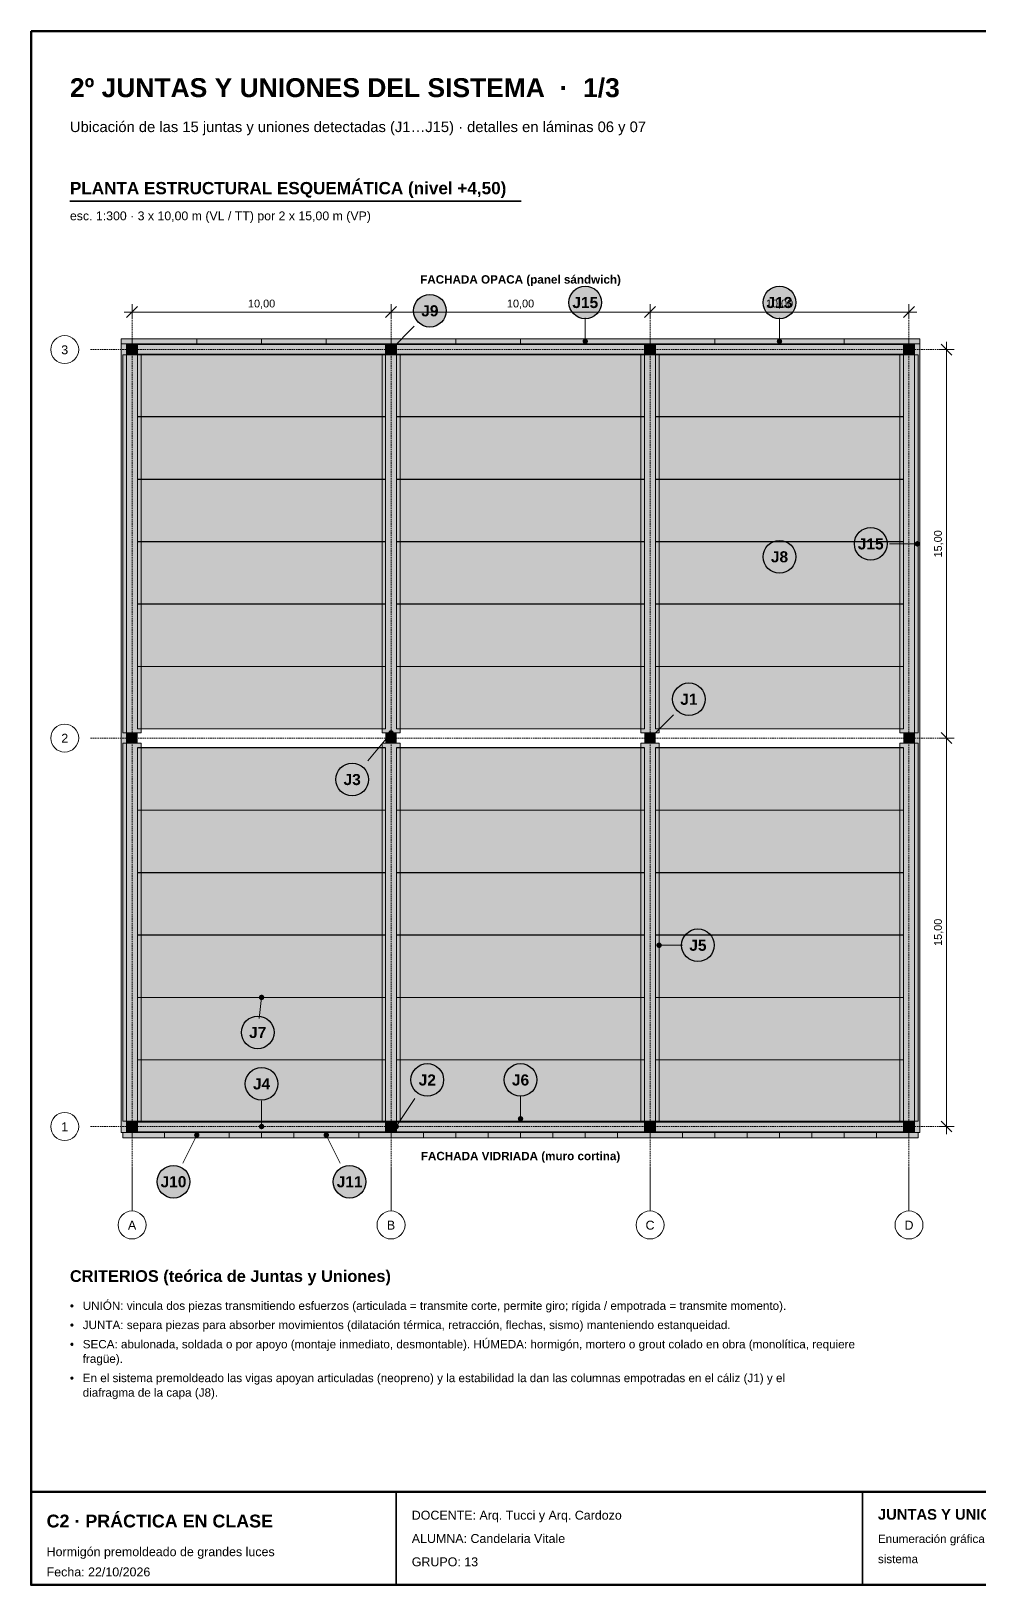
# Model space of a CAD drawing. Header units: millimetres. Extents: x 5 to 292, y 5 to 205.
# Drawn here: x 5 to 127.1, y 5 to 205 of the extents above; entities that cross this region are included whole.
import ezdxf
from ezdxf.enums import TextEntityAlignment as Align

# ---------------------------------------------------------------- set-up
doc = ezdxf.new("R2010")
doc.units = ezdxf.units.MM
doc.linetypes.add('DASHED', pattern=[1.524, 1.27, -0.254])
for name, color, linetype in [('CONTORNOS', 7, 'Continuous'), ('CONTORNOS-RELLENO', 9, 'Continuous'), ('COTAS', 7, 'Continuous'), ('LINEAS', 7, 'Continuous'), ('MARCO', 7, 'Continuous'), ('REFERENCIAS', 7, 'Continuous'), ('REFERENCIAS-RELLENO', 9, 'Continuous'), ('TEXTOS', 7, 'Continuous')]:
    doc.layers.add(name, color=color, linetype=linetype)
doc.styles.add('ARIAL', font='arial.ttf')
doc.styles.add('ARIAL-NEGRITA', font='arialbd.ttf')

msp = doc.modelspace()

# ---------------------------------------------------------------- hatches: boundary and pattern name
at = {"layer": 'CONTORNOS-RELLENO', "true_color": 0xcfc8bb}
h = msp.add_hatch(color=9, dxfattribs=at)
h.dxf.hatch_style = 1
h.paths.add_polyline_path([(16.6, 164.73), (119.4, 164.73), (119.4, 165.4), (16.6, 165.4)])
h = msp.add_hatch(color=9, dxfattribs=at)
h.dxf.hatch_style = 1
h.paths.add_polyline_path([(16.6, 63.23), (17.27, 63.23), (17.27, 164.73), (16.6, 164.73)])
at = {"layer": 'CONTORNOS-RELLENO', "true_color": 0x555555}
h = msp.add_hatch(color=251, dxfattribs=at)
h.dxf.hatch_style = 1
h.paths.add_polyline_path([(17.33, 163.33), (18.67, 163.33), (18.67, 164.67), (17.33, 164.67)])
at = {"layer": 'CONTORNOS-RELLENO', "true_color": 0xa9bccf}
h = msp.add_hatch(color=9, dxfattribs=at)
h.dxf.hatch_style = 1
h.paths.add_polyline_path([(18.7, 163.33), (50.63, 163.33), (50.63, 164.67), (18.7, 164.67)])
at = {"layer": 'CONTORNOS-RELLENO', "true_color": 0x555555}
h = msp.add_hatch(color=251, dxfattribs=at)
h.dxf.hatch_style = 1
h.paths.add_polyline_path([(50.67, 163.33), (52, 163.33), (52, 164.67), (50.67, 164.67)])
at = {"layer": 'CONTORNOS-RELLENO', "true_color": 0xa9bccf}
h = msp.add_hatch(color=9, dxfattribs=at)
h.dxf.hatch_style = 1
h.paths.add_polyline_path([(52.03, 163.33), (83.97, 163.33), (83.97, 164.67), (52.03, 164.67)])
at = {"layer": 'CONTORNOS-RELLENO', "true_color": 0x555555}
h = msp.add_hatch(color=251, dxfattribs=at)
h.dxf.hatch_style = 1
h.paths.add_polyline_path([(84, 163.33), (85.33, 163.33), (85.33, 164.67), (84, 164.67)])
at = {"layer": 'CONTORNOS-RELLENO', "true_color": 0xa9bccf}
h = msp.add_hatch(color=9, dxfattribs=at)
h.dxf.hatch_style = 1
h.paths.add_polyline_path([(85.37, 163.33), (117.3, 163.33), (117.3, 164.67), (85.37, 164.67)])
at = {"layer": 'CONTORNOS-RELLENO', "true_color": 0x555555}
h = msp.add_hatch(color=251, dxfattribs=at)
h.dxf.hatch_style = 1
h.paths.add_polyline_path([(117.33, 163.33), (118.67, 163.33), (118.67, 164.67), (117.33, 164.67)])
at = {"layer": 'CONTORNOS-RELLENO', "true_color": 0xcfc8bb}
h = msp.add_hatch(color=9, dxfattribs=at)
h.dxf.hatch_style = 1
h.paths.add_polyline_path([(118.73, 63.23), (119.4, 63.23), (119.4, 164.73), (118.73, 164.73)])
at = {"layer": 'CONTORNOS-RELLENO', "true_color": 0xb9cdb0}
h = msp.add_hatch(color=9, dxfattribs=at)
h.dxf.hatch_style = 1
h.paths.add_polyline_path([(16.83, 114.67), (19.17, 114.67), (19.17, 163.33), (16.83, 163.33)])
at = {"layer": 'CONTORNOS-RELLENO', "true_color": 0xe3dccb}
h = msp.add_hatch(color=254, dxfattribs=at)
h.dxf.hatch_style = 1
h.paths.add_polyline_path([(18.7, 163.4), (50.63, 163.4), (50.63, 163.43), (18.7, 163.43)])
at = {"layer": 'CONTORNOS-RELLENO', "true_color": 0xefeadc}
h = msp.add_hatch(color=254, dxfattribs=at)
h.dxf.hatch_style = 1
h.paths.add_polyline_path([(18.7, 155.37), (50.63, 155.37), (50.63, 163.37), (18.7, 163.37)])
at = {"layer": 'CONTORNOS-RELLENO', "true_color": 0xb9cdb0}
h = msp.add_hatch(color=9, dxfattribs=at)
h.dxf.hatch_style = 1
h.paths.add_polyline_path([(50.17, 114.67), (52.5, 114.67), (52.5, 163.33), (50.17, 163.33)])
at = {"layer": 'CONTORNOS-RELLENO', "true_color": 0xe3dccb}
h = msp.add_hatch(color=254, dxfattribs=at)
h.dxf.hatch_style = 1
h.paths.add_polyline_path([(52.03, 163.4), (83.97, 163.4), (83.97, 163.43), (52.03, 163.43)])
at = {"layer": 'CONTORNOS-RELLENO', "true_color": 0xefeadc}
h = msp.add_hatch(color=254, dxfattribs=at)
h.dxf.hatch_style = 1
h.paths.add_polyline_path([(52.03, 155.37), (83.97, 155.37), (83.97, 163.37), (52.03, 163.37)])
at = {"layer": 'CONTORNOS-RELLENO', "true_color": 0xb9cdb0}
h = msp.add_hatch(color=9, dxfattribs=at)
h.dxf.hatch_style = 1
h.paths.add_polyline_path([(83.5, 114.67), (85.83, 114.67), (85.83, 163.33), (83.5, 163.33)])
at = {"layer": 'CONTORNOS-RELLENO', "true_color": 0xe3dccb}
h = msp.add_hatch(color=254, dxfattribs=at)
h.dxf.hatch_style = 1
h.paths.add_polyline_path([(85.37, 163.4), (117.3, 163.4), (117.3, 163.43), (85.37, 163.43)])
at = {"layer": 'CONTORNOS-RELLENO', "true_color": 0xefeadc}
h = msp.add_hatch(color=254, dxfattribs=at)
h.dxf.hatch_style = 1
h.paths.add_polyline_path([(85.37, 155.37), (117.3, 155.37), (117.3, 163.37), (85.37, 163.37)])
at = {"layer": 'CONTORNOS-RELLENO', "true_color": 0xb9cdb0}
h = msp.add_hatch(color=9, dxfattribs=at)
h.dxf.hatch_style = 1
h.paths.add_polyline_path([(116.83, 114.67), (119.17, 114.67), (119.17, 163.33), (116.83, 163.33)])
at = {"layer": 'CONTORNOS-RELLENO', "true_color": 0xefeadc}
h = msp.add_hatch(color=254, dxfattribs=at)
h.dxf.hatch_style = 1
h.paths.add_polyline_path([(18.7, 147.33), (50.63, 147.33), (50.63, 155.33), (18.7, 155.33)])
h = msp.add_hatch(color=254, dxfattribs=at)
h.dxf.hatch_style = 1
h.paths.add_polyline_path([(52.03, 147.33), (83.97, 147.33), (83.97, 155.33), (52.03, 155.33)])
h = msp.add_hatch(color=254, dxfattribs=at)
h.dxf.hatch_style = 1
h.paths.add_polyline_path([(85.37, 147.33), (117.3, 147.33), (117.3, 155.33), (85.37, 155.33)])
h = msp.add_hatch(color=254, dxfattribs=at)
h.dxf.hatch_style = 1
h.paths.add_polyline_path([(18.7, 139.3), (50.63, 139.3), (50.63, 147.3), (18.7, 147.3)])
h = msp.add_hatch(color=254, dxfattribs=at)
h.dxf.hatch_style = 1
h.paths.add_polyline_path([(52.03, 139.3), (83.97, 139.3), (83.97, 147.3), (52.03, 147.3)])
h = msp.add_hatch(color=254, dxfattribs=at)
h.dxf.hatch_style = 1
h.paths.add_polyline_path([(85.37, 139.3), (117.3, 139.3), (117.3, 147.3), (85.37, 147.3)])
h = msp.add_hatch(color=254, dxfattribs=at)
h.dxf.hatch_style = 1
h.paths.add_polyline_path([(18.7, 131.27), (50.63, 131.27), (50.63, 139.27), (18.7, 139.27)])
h = msp.add_hatch(color=254, dxfattribs=at)
h.dxf.hatch_style = 1
h.paths.add_polyline_path([(52.03, 131.27), (83.97, 131.27), (83.97, 139.27), (52.03, 139.27)])
h = msp.add_hatch(color=254, dxfattribs=at)
h.dxf.hatch_style = 1
h.paths.add_polyline_path([(85.37, 131.27), (117.3, 131.27), (117.3, 139.27), (85.37, 139.27)])
h = msp.add_hatch(color=254, dxfattribs=at)
h.dxf.hatch_style = 1
h.paths.add_polyline_path([(18.7, 123.23), (50.63, 123.23), (50.63, 131.23), (18.7, 131.23)])
h = msp.add_hatch(color=254, dxfattribs=at)
h.dxf.hatch_style = 1
h.paths.add_polyline_path([(52.03, 123.23), (83.97, 123.23), (83.97, 131.23), (52.03, 131.23)])
h = msp.add_hatch(color=254, dxfattribs=at)
h.dxf.hatch_style = 1
h.paths.add_polyline_path([(85.37, 123.23), (117.3, 123.23), (117.3, 131.23), (85.37, 131.23)])
h = msp.add_hatch(color=254, dxfattribs=at)
h.dxf.hatch_style = 1
h.paths.add_polyline_path([(18.7, 115.2), (50.63, 115.2), (50.63, 123.2), (18.7, 123.2)])
h = msp.add_hatch(color=254, dxfattribs=at)
h.dxf.hatch_style = 1
h.paths.add_polyline_path([(52.03, 115.2), (83.97, 115.2), (83.97, 123.2), (52.03, 123.2)])
h = msp.add_hatch(color=254, dxfattribs=at)
h.dxf.hatch_style = 1
h.paths.add_polyline_path([(85.37, 115.2), (117.3, 115.2), (117.3, 123.2), (85.37, 123.2)])
at = {"layer": 'CONTORNOS-RELLENO', "true_color": 0x555555}
h = msp.add_hatch(color=251, dxfattribs=at)
h.dxf.hatch_style = 1
h.paths.add_polyline_path([(17.33, 113.33), (18.67, 113.33), (18.67, 114.67), (17.33, 114.67)])
h = msp.add_hatch(color=251, dxfattribs=at)
h.dxf.hatch_style = 1
h.paths.add_polyline_path([(50.67, 113.33), (52, 113.33), (52, 114.67), (50.67, 114.67)])
h = msp.add_hatch(color=251, dxfattribs=at)
h.dxf.hatch_style = 1
h.paths.add_polyline_path([(84, 113.33), (85.33, 113.33), (85.33, 114.67), (84, 114.67)])
h = msp.add_hatch(color=251, dxfattribs=at)
h.dxf.hatch_style = 1
h.paths.add_polyline_path([(117.33, 113.33), (118.67, 113.33), (118.67, 114.67), (117.33, 114.67)])
at = {"layer": 'CONTORNOS-RELLENO', "true_color": 0xb9cdb0}
h = msp.add_hatch(color=9, dxfattribs=at)
h.dxf.hatch_style = 1
h.paths.add_polyline_path([(16.83, 64.67), (19.17, 64.67), (19.17, 113.33), (16.83, 113.33)])
at = {"layer": 'CONTORNOS-RELLENO', "true_color": 0xe3dccb}
h = msp.add_hatch(color=254, dxfattribs=at)
h.dxf.hatch_style = 1
h.paths.add_polyline_path([(18.7, 112.77), (50.63, 112.77), (50.63, 112.8), (18.7, 112.8)])
at = {"layer": 'CONTORNOS-RELLENO', "true_color": 0xefeadc}
h = msp.add_hatch(color=254, dxfattribs=at)
h.dxf.hatch_style = 1
h.paths.add_polyline_path([(18.7, 104.73), (50.63, 104.73), (50.63, 112.73), (18.7, 112.73)])
at = {"layer": 'CONTORNOS-RELLENO', "true_color": 0xb9cdb0}
h = msp.add_hatch(color=9, dxfattribs=at)
h.dxf.hatch_style = 1
h.paths.add_polyline_path([(50.17, 64.67), (52.5, 64.67), (52.5, 113.33), (50.17, 113.33)])
at = {"layer": 'CONTORNOS-RELLENO', "true_color": 0xe3dccb}
h = msp.add_hatch(color=254, dxfattribs=at)
h.dxf.hatch_style = 1
h.paths.add_polyline_path([(52.03, 112.77), (83.97, 112.77), (83.97, 112.8), (52.03, 112.8)])
at = {"layer": 'CONTORNOS-RELLENO', "true_color": 0xefeadc}
h = msp.add_hatch(color=254, dxfattribs=at)
h.dxf.hatch_style = 1
h.paths.add_polyline_path([(52.03, 104.73), (83.97, 104.73), (83.97, 112.73), (52.03, 112.73)])
at = {"layer": 'CONTORNOS-RELLENO', "true_color": 0xb9cdb0}
h = msp.add_hatch(color=9, dxfattribs=at)
h.dxf.hatch_style = 1
h.paths.add_polyline_path([(83.5, 64.67), (85.83, 64.67), (85.83, 113.33), (83.5, 113.33)])
at = {"layer": 'CONTORNOS-RELLENO', "true_color": 0xe3dccb}
h = msp.add_hatch(color=254, dxfattribs=at)
h.dxf.hatch_style = 1
h.paths.add_polyline_path([(85.37, 112.77), (117.3, 112.77), (117.3, 112.8), (85.37, 112.8)])
at = {"layer": 'CONTORNOS-RELLENO', "true_color": 0xefeadc}
h = msp.add_hatch(color=254, dxfattribs=at)
h.dxf.hatch_style = 1
h.paths.add_polyline_path([(85.37, 104.73), (117.3, 104.73), (117.3, 112.73), (85.37, 112.73)])
at = {"layer": 'CONTORNOS-RELLENO', "true_color": 0xb9cdb0}
h = msp.add_hatch(color=9, dxfattribs=at)
h.dxf.hatch_style = 1
h.paths.add_polyline_path([(116.83, 64.67), (119.17, 64.67), (119.17, 113.33), (116.83, 113.33)])
at = {"layer": 'CONTORNOS-RELLENO', "true_color": 0xefeadc}
h = msp.add_hatch(color=254, dxfattribs=at)
h.dxf.hatch_style = 1
h.paths.add_polyline_path([(18.7, 96.7), (50.63, 96.7), (50.63, 104.7), (18.7, 104.7)])
h = msp.add_hatch(color=254, dxfattribs=at)
h.dxf.hatch_style = 1
h.paths.add_polyline_path([(52.03, 96.7), (83.97, 96.7), (83.97, 104.7), (52.03, 104.7)])
h = msp.add_hatch(color=254, dxfattribs=at)
h.dxf.hatch_style = 1
h.paths.add_polyline_path([(85.37, 96.7), (117.3, 96.7), (117.3, 104.7), (85.37, 104.7)])
h = msp.add_hatch(color=254, dxfattribs=at)
h.dxf.hatch_style = 1
h.paths.add_polyline_path([(18.7, 88.67), (50.63, 88.67), (50.63, 96.67), (18.7, 96.67)])
h = msp.add_hatch(color=254, dxfattribs=at)
h.dxf.hatch_style = 1
h.paths.add_polyline_path([(52.03, 88.67), (83.97, 88.67), (83.97, 96.67), (52.03, 96.67)])
h = msp.add_hatch(color=254, dxfattribs=at)
h.dxf.hatch_style = 1
h.paths.add_polyline_path([(85.37, 88.67), (117.3, 88.67), (117.3, 96.67), (85.37, 96.67)])
h = msp.add_hatch(color=254, dxfattribs=at)
h.dxf.hatch_style = 1
h.paths.add_polyline_path([(18.7, 80.63), (50.63, 80.63), (50.63, 88.63), (18.7, 88.63)])
h = msp.add_hatch(color=254, dxfattribs=at)
h.dxf.hatch_style = 1
h.paths.add_polyline_path([(52.03, 80.63), (83.97, 80.63), (83.97, 88.63), (52.03, 88.63)])
h = msp.add_hatch(color=254, dxfattribs=at)
h.dxf.hatch_style = 1
h.paths.add_polyline_path([(85.37, 80.63), (117.3, 80.63), (117.3, 88.63), (85.37, 88.63)])
h = msp.add_hatch(color=254, dxfattribs=at)
h.dxf.hatch_style = 1
h.paths.add_polyline_path([(18.7, 72.6), (50.63, 72.6), (50.63, 80.6), (18.7, 80.6)])
h = msp.add_hatch(color=254, dxfattribs=at)
h.dxf.hatch_style = 1
h.paths.add_polyline_path([(52.03, 72.6), (83.97, 72.6), (83.97, 80.6), (52.03, 80.6)])
h = msp.add_hatch(color=254, dxfattribs=at)
h.dxf.hatch_style = 1
h.paths.add_polyline_path([(85.37, 72.6), (117.3, 72.6), (117.3, 80.6), (85.37, 80.6)])
h = msp.add_hatch(color=254, dxfattribs=at)
h.dxf.hatch_style = 1
h.paths.add_polyline_path([(18.7, 64.57), (50.63, 64.57), (50.63, 72.57), (18.7, 72.57)])
h = msp.add_hatch(color=254, dxfattribs=at)
h.dxf.hatch_style = 1
h.paths.add_polyline_path([(52.03, 64.57), (83.97, 64.57), (83.97, 72.57), (52.03, 72.57)])
h = msp.add_hatch(color=254, dxfattribs=at)
h.dxf.hatch_style = 1
h.paths.add_polyline_path([(85.37, 64.57), (117.3, 64.57), (117.3, 72.57), (85.37, 72.57)])
at = {"layer": 'CONTORNOS-RELLENO', "true_color": 0x555555}
h = msp.add_hatch(color=251, dxfattribs=at)
h.dxf.hatch_style = 1
h.paths.add_polyline_path([(17.33, 63.33), (18.67, 63.33), (18.67, 64.67), (17.33, 64.67)])
at = {"layer": 'CONTORNOS-RELLENO', "true_color": 0xa9bccf}
h = msp.add_hatch(color=9, dxfattribs=at)
h.dxf.hatch_style = 1
h.paths.add_polyline_path([(18.7, 63.33), (50.63, 63.33), (50.63, 64.67), (18.7, 64.67)])
at = {"layer": 'CONTORNOS-RELLENO', "true_color": 0x555555}
h = msp.add_hatch(color=251, dxfattribs=at)
h.dxf.hatch_style = 1
h.paths.add_polyline_path([(50.67, 63.33), (52, 63.33), (52, 64.67), (50.67, 64.67)])
at = {"layer": 'CONTORNOS-RELLENO', "true_color": 0xa9bccf}
h = msp.add_hatch(color=9, dxfattribs=at)
h.dxf.hatch_style = 1
h.paths.add_polyline_path([(52.03, 63.33), (83.97, 63.33), (83.97, 64.67), (52.03, 64.67)])
at = {"layer": 'CONTORNOS-RELLENO', "true_color": 0x555555}
h = msp.add_hatch(color=251, dxfattribs=at)
h.dxf.hatch_style = 1
h.paths.add_polyline_path([(84, 63.33), (85.33, 63.33), (85.33, 64.67), (84, 64.67)])
at = {"layer": 'CONTORNOS-RELLENO', "true_color": 0xa9bccf}
h = msp.add_hatch(color=9, dxfattribs=at)
h.dxf.hatch_style = 1
h.paths.add_polyline_path([(85.37, 63.33), (117.3, 63.33), (117.3, 64.67), (85.37, 64.67)])
at = {"layer": 'CONTORNOS-RELLENO', "true_color": 0x555555}
h = msp.add_hatch(color=251, dxfattribs=at)
h.dxf.hatch_style = 1
h.paths.add_polyline_path([(117.33, 63.33), (118.67, 63.33), (118.67, 64.67), (117.33, 64.67)])
at = {"layer": 'CONTORNOS-RELLENO', "true_color": 0xbfe3f0}
h = msp.add_hatch(color=254, dxfattribs=at)
h.dxf.hatch_style = 1
h.paths.add_polyline_path([(16.83, 62.56), (119.17, 62.56), (119.17, 63.23), (16.83, 63.23)])
at = {"layer": 'REFERENCIAS-RELLENO', "true_color": 0xfff1a8}
h = msp.add_hatch(color=51, dxfattribs=at)
h.dxf.hatch_style = 1
edge = h.paths.add_edge_path()
edge.add_arc((76.33, 170.07), 2.1, 0, 360)
h = msp.add_hatch(color=51, dxfattribs=at)
h.dxf.hatch_style = 1
edge = h.paths.add_edge_path()
edge.add_arc((101.33, 170.07), 2.1, 0, 360)
h = msp.add_hatch(color=51, dxfattribs=at)
h.dxf.hatch_style = 1
edge = h.paths.add_edge_path()
edge.add_arc((56.33, 169), 2.1, 0, 360)
at = {"layer": 'REFERENCIAS-RELLENO', "true_color": 0x000000}
h = msp.add_hatch(color=18, dxfattribs=at)
h.dxf.hatch_style = 1
edge = h.paths.add_edge_path()
edge.add_arc((51.33, 164), 0.35, 0, 360)
h = msp.add_hatch(color=18, dxfattribs=at)
h.dxf.hatch_style = 1
edge = h.paths.add_edge_path()
edge.add_arc((76.33, 165.07), 0.35, 0, 360)
h = msp.add_hatch(color=18, dxfattribs=at)
h.dxf.hatch_style = 1
edge = h.paths.add_edge_path()
edge.add_arc((101.33, 165.07), 0.35, 0, 360)
at = {"layer": 'REFERENCIAS-RELLENO', "true_color": 0xfff1a8}
h = msp.add_hatch(color=51, dxfattribs=at)
h.dxf.hatch_style = 1
edge = h.paths.add_edge_path()
edge.add_arc((113.07, 139), 2.1, 0, 360)
h = msp.add_hatch(color=51, dxfattribs=at)
h.dxf.hatch_style = 1
edge = h.paths.add_edge_path()
edge.add_arc((101.33, 137.33), 2.1, 0, 360)
at = {"layer": 'REFERENCIAS-RELLENO', "true_color": 0x000000}
h = msp.add_hatch(color=18, dxfattribs=at)
h.dxf.hatch_style = 1
edge = h.paths.add_edge_path()
edge.add_arc((119.07, 139), 0.35, 0, 360)
at = {"layer": 'REFERENCIAS-RELLENO', "true_color": 0xfff1a8}
h = msp.add_hatch(color=51, dxfattribs=at)
h.dxf.hatch_style = 1
edge = h.paths.add_edge_path()
edge.add_arc((89.67, 119), 2.1, 0, 360)
at = {"layer": 'REFERENCIAS-RELLENO', "true_color": 0x000000}
h = msp.add_hatch(color=18, dxfattribs=at)
h.dxf.hatch_style = 1
edge = h.paths.add_edge_path()
edge.add_arc((51.33, 114.67), 0.35, 0, 360)
h = msp.add_hatch(color=18, dxfattribs=at)
h.dxf.hatch_style = 1
edge = h.paths.add_edge_path()
edge.add_arc((84.67, 114), 0.35, 0, 360)
at = {"layer": 'REFERENCIAS-RELLENO', "true_color": 0xfff1a8}
h = msp.add_hatch(color=51, dxfattribs=at)
h.dxf.hatch_style = 1
edge = h.paths.add_edge_path()
edge.add_arc((46.33, 108.67), 2.1, 0, 360)
h = msp.add_hatch(color=51, dxfattribs=at)
h.dxf.hatch_style = 1
edge = h.paths.add_edge_path()
edge.add_arc((90.83, 87.33), 2.1, 0, 360)
at = {"layer": 'REFERENCIAS-RELLENO', "true_color": 0x000000}
h = msp.add_hatch(color=18, dxfattribs=at)
h.dxf.hatch_style = 1
edge = h.paths.add_edge_path()
edge.add_arc((85.83, 87.33), 0.35, 0, 360)
h = msp.add_hatch(color=18, dxfattribs=at)
h.dxf.hatch_style = 1
edge = h.paths.add_edge_path()
edge.add_arc((34.67, 80.62), 0.35, 0, 360)
at = {"layer": 'REFERENCIAS-RELLENO', "true_color": 0xfff1a8}
h = msp.add_hatch(color=51, dxfattribs=at)
h.dxf.hatch_style = 1
edge = h.paths.add_edge_path()
edge.add_arc((34.17, 76.12), 2.1, 0, 360)
h = msp.add_hatch(color=51, dxfattribs=at)
h.dxf.hatch_style = 1
edge = h.paths.add_edge_path()
edge.add_arc((56, 70), 2.1, 0, 360)
h = msp.add_hatch(color=51, dxfattribs=at)
h.dxf.hatch_style = 1
edge = h.paths.add_edge_path()
edge.add_arc((68, 70), 2.1, 0, 360)
h = msp.add_hatch(color=51, dxfattribs=at)
h.dxf.hatch_style = 1
edge = h.paths.add_edge_path()
edge.add_arc((34.67, 69.5), 2.1, 0, 360)
at = {"layer": 'REFERENCIAS-RELLENO', "true_color": 0x000000}
h = msp.add_hatch(color=18, dxfattribs=at)
h.dxf.hatch_style = 1
edge = h.paths.add_edge_path()
edge.add_arc((34.67, 64), 0.35, 0, 360)
h = msp.add_hatch(color=18, dxfattribs=at)
h.dxf.hatch_style = 1
edge = h.paths.add_edge_path()
edge.add_arc((52, 64), 0.35, 0, 360)
h = msp.add_hatch(color=18, dxfattribs=at)
h.dxf.hatch_style = 1
edge = h.paths.add_edge_path()
edge.add_arc((68, 65), 0.35, 0, 360)
h = msp.add_hatch(color=18, dxfattribs=at)
h.dxf.hatch_style = 1
edge = h.paths.add_edge_path()
edge.add_arc((26.33, 62.9), 0.35, 0, 360)
h = msp.add_hatch(color=18, dxfattribs=at)
h.dxf.hatch_style = 1
edge = h.paths.add_edge_path()
edge.add_arc((43, 62.9), 0.35, 0, 360)
at = {"layer": 'REFERENCIAS-RELLENO', "true_color": 0xfff1a8}
h = msp.add_hatch(color=51, dxfattribs=at)
h.dxf.hatch_style = 1
edge = h.paths.add_edge_path()
edge.add_arc((23.33, 56.9), 2.1, 0, 360)
h = msp.add_hatch(color=51, dxfattribs=at)
h.dxf.hatch_style = 1
edge = h.paths.add_edge_path()
edge.add_arc((46, 56.9), 2.1, 0, 360)

# ---------------------------------------------------------------- linework, layer by layer
at = {"layer": 'CONTORNOS', "lineweight": 13}
for points in [[(16.6, 164.73), (119.4, 164.73), (119.4, 165.4), (16.6, 165.4)], [(16.6, 63.23), (17.27, 63.23), (17.27, 164.73), (16.6, 164.73)], [(17.33, 163.33), (18.67, 163.33), (18.67, 164.67), (17.33, 164.67)], [(18.7, 163.33), (50.63, 163.33), (50.63, 164.67), (18.7, 164.67)], [(50.67, 163.33), (52, 163.33), (52, 164.67), (50.67, 164.67)], [(52.03, 163.33), (83.97, 163.33), (83.97, 164.67), (52.03, 164.67)], [(84, 163.33), (85.33, 163.33), (85.33, 164.67), (84, 164.67)], [(85.37, 163.33), (117.3, 163.33), (117.3, 164.67), (85.37, 164.67)], [(117.33, 163.33), (118.67, 163.33), (118.67, 164.67), (117.33, 164.67)], [(118.73, 63.23), (119.4, 63.23), (119.4, 164.73), (118.73, 164.73)], [(16.83, 114.67), (19.17, 114.67), (19.17, 163.33), (16.83, 163.33)], [(50.17, 114.67), (52.5, 114.67), (52.5, 163.33), (50.17, 163.33)], [(83.5, 114.67), (85.83, 114.67), (85.83, 163.33), (83.5, 163.33)], [(116.83, 114.67), (119.17, 114.67), (119.17, 163.33), (116.83, 163.33)], [(17.33, 113.33), (18.67, 113.33), (18.67, 114.67), (17.33, 114.67)], [(50.67, 113.33), (52, 113.33), (52, 114.67), (50.67, 114.67)], [(84, 113.33), (85.33, 113.33), (85.33, 114.67), (84, 114.67)], [(117.33, 113.33), (118.67, 113.33), (118.67, 114.67), (117.33, 114.67)], [(16.83, 64.67), (19.17, 64.67), (19.17, 113.33), (16.83, 113.33)], [(50.17, 64.67), (52.5, 64.67), (52.5, 113.33), (50.17, 113.33)], [(83.5, 64.67), (85.83, 64.67), (85.83, 113.33), (83.5, 113.33)], [(116.83, 64.67), (119.17, 64.67), (119.17, 113.33), (116.83, 113.33)], [(17.33, 63.33), (18.67, 63.33), (18.67, 64.67), (17.33, 64.67)], [(18.7, 63.33), (50.63, 63.33), (50.63, 64.67), (18.7, 64.67)], [(50.67, 63.33), (52, 63.33), (52, 64.67), (50.67, 64.67)], [(52.03, 63.33), (83.97, 63.33), (83.97, 64.67), (52.03, 64.67)], [(84, 63.33), (85.33, 63.33), (85.33, 64.67), (84, 64.67)], [(85.37, 63.33), (117.3, 63.33), (117.3, 64.67), (85.37, 64.67)], [(117.33, 63.33), (118.67, 63.33), (118.67, 64.67), (117.33, 64.67)], [(16.83, 62.56), (119.17, 62.56), (119.17, 63.23), (16.83, 63.23)]]:
    msp.add_lwpolyline(points, close=True, dxfattribs=at)
at = {"layer": 'CONTORNOS', "lineweight": 9}
for points in [[(18.7, 163.4), (50.63, 163.4), (50.63, 163.43), (18.7, 163.43)], [(18.7, 155.37), (50.63, 155.37), (50.63, 163.37), (18.7, 163.37)], [(52.03, 163.4), (83.97, 163.4), (83.97, 163.43), (52.03, 163.43)], [(52.03, 155.37), (83.97, 155.37), (83.97, 163.37), (52.03, 163.37)], [(85.37, 163.4), (117.3, 163.4), (117.3, 163.43), (85.37, 163.43)], [(85.37, 155.37), (117.3, 155.37), (117.3, 163.37), (85.37, 163.37)], [(18.7, 147.33), (50.63, 147.33), (50.63, 155.33), (18.7, 155.33)], [(52.03, 147.33), (83.97, 147.33), (83.97, 155.33), (52.03, 155.33)], [(85.37, 147.33), (117.3, 147.33), (117.3, 155.33), (85.37, 155.33)], [(18.7, 139.3), (50.63, 139.3), (50.63, 147.3), (18.7, 147.3)], [(52.03, 139.3), (83.97, 139.3), (83.97, 147.3), (52.03, 147.3)], [(85.37, 139.3), (117.3, 139.3), (117.3, 147.3), (85.37, 147.3)], [(18.7, 131.27), (50.63, 131.27), (50.63, 139.27), (18.7, 139.27)], [(52.03, 131.27), (83.97, 131.27), (83.97, 139.27), (52.03, 139.27)], [(85.37, 131.27), (117.3, 131.27), (117.3, 139.27), (85.37, 139.27)], [(18.7, 123.23), (50.63, 123.23), (50.63, 131.23), (18.7, 131.23)], [(52.03, 123.23), (83.97, 123.23), (83.97, 131.23), (52.03, 131.23)], [(85.37, 123.23), (117.3, 123.23), (117.3, 131.23), (85.37, 131.23)], [(18.7, 115.2), (50.63, 115.2), (50.63, 123.2), (18.7, 123.2)], [(52.03, 115.2), (83.97, 115.2), (83.97, 123.2), (52.03, 123.2)], [(85.37, 115.2), (117.3, 115.2), (117.3, 123.2), (85.37, 123.2)], [(18.7, 112.77), (50.63, 112.77), (50.63, 112.8), (18.7, 112.8)], [(18.7, 104.73), (50.63, 104.73), (50.63, 112.73), (18.7, 112.73)], [(52.03, 112.77), (83.97, 112.77), (83.97, 112.8), (52.03, 112.8)], [(52.03, 104.73), (83.97, 104.73), (83.97, 112.73), (52.03, 112.73)], [(85.37, 112.77), (117.3, 112.77), (117.3, 112.8), (85.37, 112.8)], [(85.37, 104.73), (117.3, 104.73), (117.3, 112.73), (85.37, 112.73)], [(18.7, 96.7), (50.63, 96.7), (50.63, 104.7), (18.7, 104.7)], [(52.03, 96.7), (83.97, 96.7), (83.97, 104.7), (52.03, 104.7)], [(85.37, 96.7), (117.3, 96.7), (117.3, 104.7), (85.37, 104.7)], [(18.7, 88.67), (50.63, 88.67), (50.63, 96.67), (18.7, 96.67)], [(52.03, 88.67), (83.97, 88.67), (83.97, 96.67), (52.03, 96.67)], [(85.37, 88.67), (117.3, 88.67), (117.3, 96.67), (85.37, 96.67)], [(18.7, 80.63), (50.63, 80.63), (50.63, 88.63), (18.7, 88.63)], [(52.03, 80.63), (83.97, 80.63), (83.97, 88.63), (52.03, 88.63)], [(85.37, 80.63), (117.3, 80.63), (117.3, 88.63), (85.37, 88.63)], [(18.7, 72.6), (50.63, 72.6), (50.63, 80.6), (18.7, 80.6)], [(52.03, 72.6), (83.97, 72.6), (83.97, 80.6), (52.03, 80.6)], [(85.37, 72.6), (117.3, 72.6), (117.3, 80.6), (85.37, 80.6)], [(18.7, 64.57), (50.63, 64.57), (50.63, 72.57), (18.7, 72.57)], [(52.03, 64.57), (83.97, 64.57), (83.97, 72.57), (52.03, 72.57)], [(85.37, 64.57), (117.3, 64.57), (117.3, 72.57), (85.37, 72.57)]]:
    msp.add_lwpolyline(points, close=True, dxfattribs=at)
at = {"layer": 'COTAS', "lineweight": 13}
for points in [[(17, 168.83), (52.33, 168.83)], [(50.33, 168.83), (85.67, 168.83)], [(83.67, 168.83), (119, 168.83)], [(122.83, 113), (122.83, 165)], [(122.83, 63), (122.83, 115)]]:
    msp.add_lwpolyline(points, dxfattribs=at)
at = {"layer": 'COTAS', "lineweight": 35}
for points in [[(17.3, 168.13), (18.7, 169.53)], [(50.63, 168.13), (52.03, 169.53)], [(50.63, 168.13), (52.03, 169.53)], [(83.97, 168.13), (85.37, 169.53)], [(83.97, 168.13), (85.37, 169.53)], [(117.3, 168.13), (118.7, 169.53)], [(123.53, 163.3), (122.13, 164.7)], [(123.53, 113.3), (122.13, 114.7)], [(123.53, 113.3), (122.13, 114.7)], [(123.53, 63.3), (122.13, 64.7)]]:
    msp.add_lwpolyline(points, dxfattribs=at)
at = {"layer": 'COTAS', "lineweight": 9}
for points in [[(18, 167.93), (18, 169.83)], [(51.33, 167.93), (51.33, 169.83)], [(51.33, 167.93), (51.33, 169.83)], [(84.67, 167.93), (84.67, 169.83)], [(84.67, 167.93), (84.67, 169.83)], [(118, 167.93), (118, 169.83)], [(121.93, 164), (123.83, 164)], [(121.93, 114), (123.83, 114)], [(121.93, 114), (123.83, 114)], [(121.93, 64), (123.83, 64)]]:
    msp.add_lwpolyline(points, dxfattribs=at)
at = {"layer": 'LINEAS', "lineweight": 35}
msp.add_lwpolyline([(10, 183.1), (68.08, 183.1)], dxfattribs=at)
at = {"layer": 'LINEAS', "color": 22, "linetype": 'DASHED', "lineweight": 9, "ltscale": 0.15, "true_color": 0xbb2222}
for points in [[(18, 58.67), (18, 168)], [(51.33, 58.67), (51.33, 168)], [(84.67, 58.67), (84.67, 168)], [(118, 58.67), (118, 168)], [(12.67, 164), (122, 164)], [(12.67, 114), (122, 114)], [(12.67, 64), (122, 64)]]:
    msp.add_lwpolyline(points, dxfattribs=at)
at = {"layer": 'LINEAS', "lineweight": 9}
for points in [[(18, 164.73), (18, 165.4)], [(26.33, 164.73), (26.33, 165.4)], [(34.67, 164.73), (34.67, 165.4)], [(43, 164.73), (43, 165.4)], [(51.33, 164.73), (51.33, 165.4)], [(59.67, 164.73), (59.67, 165.4)], [(68, 164.73), (68, 165.4)], [(76.33, 164.73), (76.33, 165.4)], [(84.67, 164.73), (84.67, 165.4)], [(93, 164.73), (93, 165.4)], [(101.33, 164.73), (101.33, 165.4)], [(109.67, 164.73), (109.67, 165.4)], [(118, 164.73), (118, 165.4)], [(18, 62.56), (18, 63.23)], [(22.17, 62.56), (22.17, 63.23)], [(26.33, 62.56), (26.33, 63.23)], [(30.5, 62.56), (30.5, 63.23)], [(34.67, 62.56), (34.67, 63.23)], [(38.83, 62.56), (38.83, 63.23)], [(43, 62.56), (43, 63.23)], [(47.17, 62.56), (47.17, 63.23)], [(51.33, 62.56), (51.33, 63.23)], [(55.5, 62.56), (55.5, 63.23)], [(59.67, 62.56), (59.67, 63.23)], [(63.83, 62.56), (63.83, 63.23)], [(68, 62.56), (68, 63.23)], [(72.17, 62.56), (72.17, 63.23)], [(76.33, 62.56), (76.33, 63.23)], [(80.5, 62.56), (80.5, 63.23)], [(84.67, 62.56), (84.67, 63.23)], [(88.83, 62.56), (88.83, 63.23)], [(93, 62.56), (93, 63.23)], [(97.17, 62.56), (97.17, 63.23)], [(101.33, 62.56), (101.33, 63.23)], [(105.5, 62.56), (105.5, 63.23)], [(109.67, 62.56), (109.67, 63.23)], [(113.83, 62.56), (113.83, 63.23)], [(118, 62.56), (118, 63.23)]]:
    msp.add_lwpolyline(points, dxfattribs=at)
at = {"layer": 'LINEAS', "color": 22, "lineweight": 9, "true_color": 0xbb2222}
for points in [[(18, 58.67), (18, 53.13)], [(51.33, 58.67), (51.33, 53.13)], [(84.67, 58.67), (84.67, 53.13)], [(118, 58.67), (118, 53.13)]]:
    msp.add_lwpolyline(points, dxfattribs=at)
at = {"layer": 'LINEAS', "color": 22, "lineweight": 13, "true_color": 0xbb2222}
for centre in [(9.33, 164), (9.33, 114), (9.33, 64), (18, 51.33), (51.33, 51.33), (84.67, 51.33), (118, 51.33)]:
    msp.add_circle(centre, 1.8, dxfattribs=at)
at = {"layer": 'MARCO', "lineweight": 50}
for points in [[(5, 205), (292, 205), (292, 5), (5, 5)], [(5, 17), (292, 17), (292, 5), (5, 5)]]:
    msp.add_lwpolyline(points, close=True, dxfattribs=at)
at = {"layer": 'MARCO', "lineweight": 35}
for points in [[(52, 17), (52, 5)], [(112, 17), (112, 5)]]:
    msp.add_lwpolyline(points, dxfattribs=at)
at = {"layer": 'REFERENCIAS', "lineweight": 13}
for points in [[(76.33, 165.07), (76.33, 168.07)], [(101.33, 165.07), (101.33, 168.07)], [(51.33, 164), (54.33, 167)], [(119.07, 139), (115.47, 139)], [(84.67, 114), (87.67, 117)], [(51.33, 114.67), (48.33, 111.07)], [(85.83, 87.33), (88.83, 87.33)], [(34.67, 80.62), (34.37, 77.92)], [(68, 65), (68, 68)], [(34.67, 64), (34.67, 67.3)], [(52, 64), (54.4, 67.6)], [(26.33, 62.9), (24.53, 59.3)], [(43, 62.9), (44.8, 59.3)]]:
    msp.add_lwpolyline(points, dxfattribs=at)
at = {"layer": 'REFERENCIAS', "lineweight": 25}
for centre in [(76.33, 170.07), (101.33, 170.07), (56.33, 169), (113.07, 139), (101.33, 137.33), (89.67, 119), (46.33, 108.67), (90.83, 87.33), (34.17, 76.12), (56, 70), (68, 70), (34.67, 69.5), (23.33, 56.9), (46, 56.9)]:
    msp.add_circle(centre, 2.1, dxfattribs=at)

# ---------------------------------------------------------------- texts
at = {"layer": 'COTAS', "style": 'ARIAL'}
for p in [(34.67, 169.43), (68, 169.43), (101.33, 169.43)]:
    msp.add_text('10,00', height=1.002, dxfattribs=at).set_placement(p, align=Align.CENTER)
for p in [(122.23, 139), (122.23, 89)]:
    msp.add_text('15,00', height=1.002, rotation=90, dxfattribs=at).set_placement(p, align=Align.CENTER)
at = {"layer": 'MARCO'}
for s, height, style, p in [('C2 · PRÁCTICA EN CLASE', 1.6468, 'ARIAL-NEGRITA', (7, 12.4)), ('DOCENTE: Arq. Tucci y Arq. Cardozo', 1.1456, 'ARIAL', (54, 13.4)), ('JUNTAS Y UNIONES 1', 1.3604, 'ARIAL-NEGRITA', (114, 13.4)), ('ALUMNA: Candelaria Vitale', 1.1456, 'ARIAL', (54, 10.4)), ('Enumeración gráfica y clasificación de cada junta / unión del', 1.074, 'ARIAL', (114, 10.4)), ('Hormigón premoldeado de grandes luces', 1.1456, 'ARIAL', (7, 8.7)), ('GRUPO: 13', 1.146, 'ARIAL', (54, 7.4)), ('sistema', 1.074, 'ARIAL', (114, 7.8)), ('Fecha: 22/10/2026', 1.1456, 'ARIAL', (7, 6.1))]:
    msp.add_text(s, height=height, dxfattribs=dict(at, style=style)).set_placement(p)
at = {"layer": 'REFERENCIAS', "style": 'ARIAL-NEGRITA'}
for s, p in [('J15', (76.33, 169.35)), ('J13', (101.33, 169.35)), ('J9', (56.33, 168.28)), ('J8', (101.33, 136.62)), ('J15', (113.07, 138.28)), ('J1', (89.67, 118.28)), ('J3', (46.33, 107.95)), ('J5', (90.83, 86.62)), ('J7', (34.17, 75.4)), ('J4', (34.67, 68.78)), ('J2', (56, 69.28)), ('J6', (68, 69.28)), ('J10', (23.33, 56.18)), ('J11', (46, 56.18))]:
    msp.add_text(s, height=1.428, dxfattribs=at).set_placement(p, align=Align.CENTER)
at = {"layer": 'TEXTOS'}
for s, height, style, p in [('2º JUNTAS Y UNIONES DEL SISTEMA  ·  1/3', 2.4344, 'ARIAL-NEGRITA', (10, 196.5)), ('PLANTA ESTRUCTURAL ESQUEMÁTICA (nivel +4,50)', 1.5752, 'ARIAL-NEGRITA', (10, 184)), ('CRITERIOS (teórica de Juntas y Uniones)', 1.5036, 'ARIAL-NEGRITA', (10, 44)), ('•', 1.07, 'ARIAL', (10, 40.4)), ('UNIÓN: vincula dos piezas transmitiendo esfuerzos (articulada = transmite corte, permite giro; rígida / empotrada = transmite momento).', 1.074, 'ARIAL', (11.65, 40.4)), ('•', 1.07, 'ARIAL', (10, 37.93)), ('JUNTA: separa piezas para absorber movimientos (dilatación térmica, retracción, flechas, sismo) manteniendo estanqueidad.', 1.074, 'ARIAL', (11.65, 37.93)), ('•', 1.07, 'ARIAL', (10, 35.45)), ('SECA: abulonada, soldada o por apoyo (montaje inmediato, desmontable). HÚMEDA: hormigón, mortero o grout colado en obra (monolítica, requiere', 1.074, 'ARIAL', (11.65, 35.45)), ('fragüe).', 1.074, 'ARIAL', (11.65, 33.58)), ('En el sistema premoldeado las vigas apoyan articuladas (neopreno) y la estabilidad la dan las columnas empotradas en el cáliz (J1) y el', 1.074, 'ARIAL', (11.65, 31.1)), ('•', 1.07, 'ARIAL', (10, 31.1)), ('diafragma de la capa (J8).', 1.074, 'ARIAL', (11.65, 29.23))]:
    msp.add_text(s, height=height, dxfattribs=dict(at, style=style)).set_placement(p)
at = {"layer": 'TEXTOS', "color": 250, "true_color": 0x333333, "style": 'ARIAL'}
msp.add_text('Ubicación de las 15 juntas y uniones detectadas (J1…J15) · detalles en láminas 06 y 07', height=1.3604, dxfattribs=at).set_placement((10, 192))
at = {"layer": 'TEXTOS', "color": 250, "true_color": 0x222222, "style": 'ARIAL'}
msp.add_text('esc. 1:300 · 3 x 10,00 m (VL / TT) por 2 x 15,00 m (VP)', height=1.1341, dxfattribs=at).set_placement((10, 180.65))
at = {"layer": 'TEXTOS', "style": 'ARIAL-NEGRITA'}
for s, p in [('FACHADA OPACA (panel sándwich)', (68, 172.5)), ('FACHADA VIDRIADA (muro cortina)', (68, 59.67))]:
    msp.add_text(s, height=1.074, dxfattribs=at).set_placement(p, align=Align.CENTER)
at = {"layer": 'TEXTOS', "color": 22, "true_color": 0xbb2222, "style": 'ARIAL'}
for s, p in [('3', (9.33, 163.4)), ('2', (9.33, 113.4)), ('1', (9.33, 63.4)), ('A', (18, 50.73)), ('B', (51.33, 50.73)), ('C', (84.67, 50.73)), ('D', (118, 50.73))]:
    msp.add_text(s, height=1.15, dxfattribs=at).set_placement(p, align=Align.CENTER)

doc.saveas('drawing.dxf')
